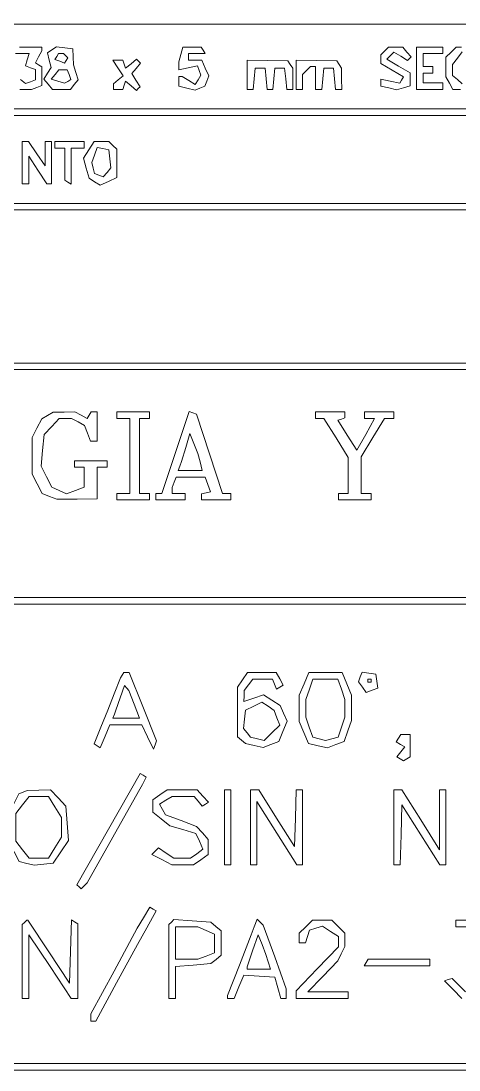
# Paper-space layout 'AN-03-DGE-012' of a CAD drawing. Header units: metres, sheet in millimetres. Extents: x 12 to 193, y 4 to 291.
# Drawn here: x 128.22 to 144.9, y 24.71 to 64.67 of the extents above; entities that cross this region are included whole.
import ezdxf

# ---------------------------------------------------------------- set-up
doc = ezdxf.new("R2010")
doc.units = ezdxf.units.M
doc.layers.add('DGE_CONTORNOS', color=7, linetype='Continuous', lineweight=0)
doc.layers.add('DGE_DATOS', color=7, linetype='Continuous', lineweight=0)

# ---------------------------------------------------------------- blocks, each defined once
blk = doc.blocks.new('LP_REF_DGE_MT_012')
at = {"layer": 'DGE_CONTORNOS'}
for points in [[(28.998, 147.435), (28.998, 24.711), (110.963, 24.711), (192.928, 24.711), (192.928, 147.435), (192.928, 270.159), (110.963, 270.159), (28.998, 270.159)], [(180.27, 62.93), (180.27, 61.317), (120.704, 61.317), (61.139, 61.317), (61.139, 62.93), (61.139, 64.544), (120.704, 64.544), (180.27, 64.544)], [(129.404, 63.565), (129.231, 63.452), (129.303, 63.177), (129.375, 62.902), (129.236, 62.678), (129.096, 62.454), (129.259, 62.258), (129.421, 62.062), (129.763, 62.062), (130.105, 62.062), (130.255, 62.242), (130.404, 62.422), (130.311, 62.707), (130.217, 62.992), (130.207, 63.303), (130.198, 63.613), (129.887, 63.645), (129.577, 63.677)], [(134.309, 63.396), (134.234, 63.117), (134.233, 62.965), (134.231, 62.813), (134.585, 62.883), (134.94, 62.954), (135.008, 62.776), (135.077, 62.598), (134.968, 62.423), (134.859, 62.248), (134.609, 62.403), (134.358, 62.558), (134.295, 62.558), (134.231, 62.558), (134.231, 62.374), (134.231, 62.191), (134.541, 62.113), (134.851, 62.035), (135.04, 62.108), (135.229, 62.18), (135.305, 62.377), (135.38, 62.574), (135.243, 62.876), (135.105, 63.179), (134.854, 63.179), (134.603, 63.179), (134.603, 63.303), (134.603, 63.427), (134.921, 63.427), (135.238, 63.427), (135.162, 63.551), (135.085, 63.675), (134.734, 63.675), (134.384, 63.675)], [(142.074, 63.526), (141.925, 63.377), (141.925, 63.212), (141.925, 63.046), (142.359, 62.79), (142.793, 62.534), (142.719, 62.415), (142.646, 62.295), (142.285, 62.375), (141.925, 62.454), (141.925, 62.322), (141.925, 62.191), (142.226, 62.115), (142.527, 62.039), (142.784, 62.121), (143.042, 62.203), (143.042, 62.447), (143.042, 62.691), (142.599, 62.952), (142.157, 63.212), (142.292, 63.348), (142.427, 63.483), (142.684, 63.322), (142.942, 63.161), (143.009, 63.229), (143.077, 63.297), (142.92, 63.486), (142.763, 63.675), (142.493, 63.675), (142.223, 63.675)], [(143.29, 62.868), (143.29, 62.062), (143.786, 62.062), (144.283, 62.062), (144.283, 62.186), (144.283, 62.31), (143.91, 62.31), (143.538, 62.31), (143.538, 62.496), (143.538, 62.682), (143.724, 62.682), (143.91, 62.682), (143.91, 62.806), (143.91, 62.93), (143.724, 62.93), (143.538, 62.93), (143.538, 63.179), (143.538, 63.427), (143.91, 63.427), (144.283, 63.427), (144.283, 63.551), (144.283, 63.675), (143.786, 63.675), (143.29, 63.675)], [(129.925, 63.347), (130.005, 63.268), (129.942, 63.167), (129.88, 63.065), (129.698, 63.135), (129.517, 63.205), (129.585, 63.316), (129.654, 63.427), (129.75, 63.427), (129.846, 63.427)], [(131.916, 62.88), (132.112, 62.581), (131.93, 62.43), (131.749, 62.28), (131.749, 62.171), (131.749, 62.062), (131.925, 62.062), (132.101, 62.062), (132.153, 62.217), (132.205, 62.372), (132.414, 62.199), (132.624, 62.026), (132.691, 62.094), (132.759, 62.162), (132.603, 62.412), (132.446, 62.662), (132.612, 62.861), (132.777, 63.06), (132.7, 63.137), (132.624, 63.214), (132.414, 63.041), (132.205, 62.868), (132.153, 63.023), (132.101, 63.179), (131.91, 63.179), (131.72, 63.179)], [(136.837, 62.617), (136.837, 62.062), (136.953, 62.062), (137.069, 62.062), (137.108, 62.465), (137.147, 62.868), (137.333, 62.868), (137.519, 62.868), (137.558, 62.465), (137.597, 62.062), (137.705, 62.062), (137.814, 62.062), (137.853, 62.465), (137.892, 62.868), (138.078, 62.868), (138.264, 62.868), (138.303, 62.465), (138.342, 62.062), (138.458, 62.062), (138.574, 62.062), (138.572, 62.465), (138.57, 62.868), (138.479, 63.01), (138.388, 63.152), (137.612, 63.162), (136.837, 63.173)], [(138.698, 62.617), (138.698, 62.062), (138.822, 62.062), (138.946, 62.062), (138.946, 62.347), (138.946, 62.633), (139.095, 62.782), (139.244, 62.93), (139.344, 62.93), (139.443, 62.93), (139.443, 62.496), (139.443, 62.062), (139.559, 62.062), (139.675, 62.062), (139.714, 62.465), (139.753, 62.868), (139.939, 62.868), (140.125, 62.868), (140.164, 62.465), (140.203, 62.062), (140.319, 62.062), (140.436, 62.062), (140.434, 62.465), (140.432, 62.868), (140.341, 63.01), (140.249, 63.152), (139.474, 63.162), (138.698, 63.173)], [(130.055, 62.624), (130.125, 62.442), (130.005, 62.368), (129.885, 62.294), (129.632, 62.374), (129.378, 62.455), (129.524, 62.631), (129.67, 62.806), (129.827, 62.806), (129.985, 62.806)], [(180.27, 59.394), (180.27, 57.719), (120.704, 57.719), (61.139, 57.719), (61.139, 59.394), (61.139, 61.069), (120.704, 61.069), (180.27, 61.069)], [(128.274, 59.27), (128.274, 58.463), (128.398, 58.463), (128.522, 58.463), (128.524, 58.991), (128.526, 59.518), (128.866, 58.991), (129.205, 58.465), (129.298, 58.464), (129.391, 58.463), (129.391, 59.27), (129.391, 60.076), (129.267, 60.076), (129.143, 60.076), (129.143, 59.613), (129.143, 59.15), (128.828, 59.613), (128.513, 60.076), (128.394, 60.076), (128.274, 60.076)], [(129.515, 59.952), (129.515, 59.828), (129.701, 59.828), (129.887, 59.828), (129.887, 59.215), (129.887, 58.602), (130.012, 58.525), (130.136, 58.449), (130.136, 59.138), (130.136, 59.828), (130.384, 59.828), (130.632, 59.828), (130.632, 59.952), (130.632, 60.076), (130.074, 60.076), (129.515, 60.076)], [(130.804, 59.762), (130.598, 59.448), (130.709, 59.062), (130.82, 58.675), (131.027, 58.545), (131.233, 58.415), (131.553, 58.56), (131.873, 58.706), (131.873, 59.242), (131.873, 59.779), (131.724, 59.927), (131.575, 60.076), (131.293, 60.076), (131.01, 60.076)], [(131.603, 59.416), (131.643, 59.069), (131.501, 58.897), (131.358, 58.726), (131.194, 58.789), (131.029, 58.853), (130.973, 59.066), (130.917, 59.279), (131.022, 59.563), (131.127, 59.847), (131.345, 59.805), (131.563, 59.764)], [(180.27, 54.554), (180.27, 51.638), (120.704, 51.638), (61.139, 51.638), (61.139, 54.554), (61.139, 57.471), (120.704, 57.471), (180.27, 57.471)], [(192.68, 47.047), (192.68, 42.704), (117.602, 42.704), (42.524, 42.704), (42.524, 47.047), (42.524, 51.39), (117.602, 51.39), (192.68, 51.39)], [(129.236, 49.643), (129.019, 49.516), (128.833, 49.157), (128.647, 48.797), (128.647, 48.102), (128.647, 47.407), (128.839, 47.036), (129.031, 46.664), (129.31, 46.558), (129.588, 46.452), (130.358, 46.459), (131.128, 46.467), (131.128, 47.067), (131.128, 47.667), (131.315, 47.667), (131.501, 47.667), (131.501, 47.792), (131.501, 47.916), (130.88, 47.916), (130.26, 47.916), (130.26, 47.792), (130.26, 47.667), (130.446, 47.667), (130.632, 47.667), (130.632, 47.292), (130.632, 46.917), (130.294, 46.788), (129.957, 46.66), (129.68, 46.786), (129.403, 46.912), (129.197, 47.31), (128.991, 47.709), (129.049, 48.313), (129.107, 48.916), (129.395, 49.223), (129.683, 49.529), (129.917, 49.529), (130.152, 49.529), (130.398, 49.397), (130.644, 49.266), (130.759, 48.963), (130.874, 48.66), (131.001, 48.66), (131.128, 48.66), (131.128, 49.219), (131.128, 49.777), (131.012, 49.777), (130.895, 49.777), (130.818, 49.653), (130.741, 49.528), (130.509, 49.653), (130.276, 49.777), (129.865, 49.773), (129.453, 49.769)], [(131.873, 49.653), (131.873, 49.529), (132.121, 49.529), (132.369, 49.529), (132.369, 48.102), (132.369, 46.675), (132.121, 46.675), (131.873, 46.675), (131.873, 46.551), (131.873, 46.427), (132.493, 46.427), (133.114, 46.427), (133.114, 46.551), (133.114, 46.675), (132.928, 46.675), (132.742, 46.675), (132.742, 48.102), (132.742, 49.529), (132.928, 49.529), (133.114, 49.529), (133.114, 49.653), (133.114, 49.777), (132.493, 49.777), (131.873, 49.777)], [(134.109, 48.232), (133.59, 46.675), (133.476, 46.675), (133.362, 46.675), (133.362, 46.551), (133.362, 46.427), (133.921, 46.427), (134.479, 46.427), (134.479, 46.551), (134.479, 46.675), (134.231, 46.675), (133.983, 46.675), (133.983, 46.789), (133.983, 46.903), (134.058, 47.099), (134.133, 47.295), (134.682, 47.295), (135.232, 47.295), (135.336, 47.016), (135.441, 46.737), (135.27, 46.697), (135.099, 46.657), (135.099, 46.542), (135.099, 46.427), (135.658, 46.427), (136.216, 46.427), (136.216, 46.551), (136.216, 46.675), (136.057, 46.675), (135.899, 46.675), (135.4, 48.186), (134.902, 49.698), (134.765, 49.744), (134.628, 49.789)], [(139.443, 49.653), (139.443, 49.529), (139.598, 49.529), (139.754, 49.529), (140.219, 48.785), (140.684, 48.041), (140.684, 47.358), (140.684, 46.675), (140.498, 46.675), (140.311, 46.675), (140.311, 46.551), (140.311, 46.427), (140.932, 46.427), (141.552, 46.427), (141.552, 46.551), (141.552, 46.675), (141.366, 46.675), (141.18, 46.675), (141.18, 47.372), (141.18, 48.069), (141.623, 48.799), (142.067, 49.529), (142.244, 49.529), (142.421, 49.529), (142.421, 49.653), (142.421, 49.777), (141.863, 49.777), (141.304, 49.777), (141.304, 49.653), (141.304, 49.529), (141.498, 49.529), (141.691, 49.529), (141.35, 48.922), (141.008, 48.315), (140.646, 48.886), (140.284, 49.457), (140.422, 49.503), (140.56, 49.55), (140.56, 49.663), (140.56, 49.777), (140.001, 49.777), (139.443, 49.777)], [(135.044, 47.871), (135.126, 47.543), (134.665, 47.543), (134.204, 47.543), (134.271, 47.717), (134.337, 47.89), (134.496, 48.42), (134.655, 48.951), (134.809, 48.575), (134.962, 48.198)], [(170.591, 33.707), (170.591, 24.959), (119.836, 24.959), (69.081, 24.959), (69.081, 33.707), (69.081, 42.456), (119.836, 42.456), (170.591, 42.456)], [(132.074, 39.75), (132.013, 39.651), (131.769, 39.037), (131.525, 38.423), (131.269, 37.776), (131.012, 37.13), (131.128, 37.058), (131.245, 36.986), (131.429, 37.425), (131.612, 37.864), (132.216, 37.864), (132.82, 37.864), (133.046, 37.399), (133.272, 36.934), (133.329, 37.093), (133.386, 37.253), (132.864, 38.551), (132.342, 39.85), (132.239, 39.85), (132.136, 39.85)], [(136.658, 39.574), (136.465, 39.298), (136.465, 38.348), (136.465, 37.399), (136.62, 37.276), (136.775, 37.154), (137.107, 37.075), (137.44, 36.995), (137.74, 37.109), (138.039, 37.223), (138.2, 37.611), (138.361, 38), (138.225, 38.298), (138.089, 38.596), (137.775, 38.801), (137.462, 39.007), (137.087, 38.877), (136.713, 38.746), (136.717, 38.957), (136.721, 39.167), (136.885, 39.385), (137.05, 39.602), (137.427, 39.602), (137.803, 39.602), (137.877, 39.408), (137.952, 39.214), (138.077, 39.291), (138.203, 39.369), (138.074, 39.609), (137.945, 39.85), (137.398, 39.85), (136.851, 39.85)], [(139.002, 39.42), (138.822, 38.989), (138.822, 38.485), (138.822, 37.981), (138.997, 37.563), (139.172, 37.145), (139.534, 37.065), (139.896, 36.986), (140.213, 37.106), (140.529, 37.226), (140.669, 37.626), (140.808, 38.026), (140.808, 38.507), (140.808, 38.989), (140.628, 39.42), (140.448, 39.85), (139.815, 39.85), (139.182, 39.85)], [(140.423, 39.211), (140.56, 38.82), (140.56, 38.485), (140.56, 38.15), (140.428, 37.771), (140.296, 37.393), (140.055, 37.33), (139.815, 37.267), (139.575, 37.33), (139.334, 37.393), (139.202, 37.771), (139.071, 38.15), (139.071, 38.485), (139.071, 38.82), (139.207, 39.211), (139.343, 39.602), (139.815, 39.602), (140.287, 39.602)], [(141.142, 39.682), (141.073, 39.502), (141.223, 39.297), (141.373, 39.092), (141.593, 39.176), (141.814, 39.261), (141.776, 39.524), (141.739, 39.788), (141.475, 39.825), (141.212, 39.863)], [(141.552, 39.54), (141.552, 39.478), (141.49, 39.478), (141.428, 39.478), (141.428, 39.54), (141.428, 39.602), (141.49, 39.602), (141.552, 39.602)], [(132.536, 38.64), (132.74, 38.113), (132.231, 38.113), (131.722, 38.113), (131.78, 38.268), (131.838, 38.423), (132.004, 38.888), (132.171, 39.353), (132.252, 39.26), (132.332, 39.167)], [(137.972, 38.129), (138.075, 37.85), (137.78, 37.555), (137.485, 37.26), (137.227, 37.328), (136.969, 37.395), (136.832, 37.56), (136.695, 37.725), (136.735, 38.071), (136.775, 38.417), (137.084, 38.57), (137.393, 38.724), (137.631, 38.566), (137.869, 38.408)], [(142.599, 37.354), (142.513, 37.216), (142.676, 37.116), (142.839, 37.015), (142.686, 36.83), (142.533, 36.646), (142.663, 36.565), (142.793, 36.485), (142.917, 36.562), (143.042, 36.638), (143.042, 37.065), (143.042, 37.492), (142.863, 37.492), (142.684, 37.492)], [(131.557, 33.889), (130.356, 31.77), (130.434, 31.692), (130.512, 31.615), (130.626, 31.73), (130.74, 31.846), (131.722, 33.583), (132.703, 35.321), (132.847, 35.592), (132.991, 35.864), (132.874, 35.936), (132.757, 36.008)], [(128.303, 35.3), (128.145, 35.236), (127.961, 34.881), (127.778, 34.526), (127.778, 33.956), (127.778, 33.385), (127.966, 33.021), (128.155, 32.656), (128.448, 32.583), (128.741, 32.509), (129.093, 32.55), (129.445, 32.591), (129.739, 33.025), (130.034, 33.459), (129.981, 34.112), (129.929, 34.764), (129.638, 35.073), (129.348, 35.383), (128.904, 35.373), (128.46, 35.363)], [(133.514, 35.19), (133.238, 34.996), (133.238, 34.764), (133.238, 34.532), (133.565, 34.275), (133.892, 34.018), (134.385, 33.87), (134.878, 33.722), (135.015, 33.422), (135.152, 33.122), (134.916, 32.949), (134.68, 32.777), (134.359, 32.777), (134.038, 32.777), (133.752, 32.977), (133.465, 33.178), (133.337, 33.05), (133.21, 32.922), (133.59, 32.725), (133.97, 32.529), (134.383, 32.529), (134.796, 32.529), (135.072, 32.722), (135.348, 32.915), (135.348, 33.204), (135.348, 33.494), (135.131, 33.743), (134.913, 33.991), (134.318, 34.21), (133.723, 34.428), (133.613, 34.633), (133.504, 34.838), (133.741, 34.986), (133.979, 35.135), (134.4, 35.135), (134.821, 35.135), (134.974, 34.95), (135.128, 34.765), (135.246, 34.838), (135.364, 34.911), (135.15, 35.147), (134.937, 35.383), (134.363, 35.383), (133.79, 35.383)], [(135.968, 33.956), (135.968, 32.529), (136.092, 32.529), (136.216, 32.529), (136.216, 33.956), (136.216, 35.383), (136.092, 35.383), (135.968, 35.383)], [(136.961, 33.956), (136.961, 32.529), (137.085, 32.529), (137.209, 32.529), (137.209, 33.735), (137.209, 34.941), (137.968, 33.735), (138.727, 32.529), (138.837, 32.529), (138.946, 32.529), (138.946, 33.956), (138.946, 35.383), (138.827, 35.383), (138.708, 35.383), (138.672, 34.301), (138.636, 33.219), (137.956, 34.301), (137.275, 35.383), (137.118, 35.383), (136.961, 35.383)], [(142.421, 33.956), (142.421, 32.529), (142.541, 32.529), (142.66, 32.529), (142.696, 33.67), (142.731, 34.811), (143.454, 33.67), (144.177, 32.529), (144.292, 32.529), (144.407, 32.529), (144.407, 33.956), (144.407, 35.383), (144.283, 35.383), (144.158, 35.383), (144.158, 34.237), (144.158, 33.092), (143.445, 34.236), (142.731, 35.379), (142.576, 35.381), (142.421, 35.383)], [(129.517, 34.731), (129.762, 34.328), (129.762, 33.956), (129.762, 33.583), (129.517, 33.18), (129.271, 32.777), (128.906, 32.777), (128.54, 32.777), (128.283, 33.104), (128.026, 33.431), (128.026, 33.956), (128.026, 34.481), (128.283, 34.808), (128.54, 35.135), (128.906, 35.135), (129.271, 35.135)], [(132.894, 30.513), (132.652, 30.109), (131.766, 28.479), (130.88, 26.849), (130.88, 26.711), (130.88, 26.572), (130.976, 26.572), (131.071, 26.572), (131.865, 28.03), (132.658, 29.488), (133.016, 30.129), (133.374, 30.77), (133.254, 30.843), (133.135, 30.917)], [(128.357, 30.336), (128.274, 30.254), (128.274, 28.847), (128.274, 27.441), (128.398, 27.441), (128.522, 27.441), (128.522, 28.65), (128.522, 29.859), (129.331, 28.65), (130.139, 27.441), (130.262, 27.441), (130.384, 27.441), (130.384, 28.861), (130.384, 30.28), (130.264, 30.354), (130.145, 30.428), (130.109, 29.222), (130.074, 28.015), (129.282, 29.217), (128.49, 30.419), (128.465, 30.419), (128.44, 30.419)], [(133.952, 30.348), (133.859, 30.254), (133.859, 28.847), (133.859, 27.441), (133.983, 27.441), (134.107, 27.441), (134.107, 28.046), (134.107, 28.651), (134.782, 28.707), (135.457, 28.763), (135.65, 28.924), (135.844, 29.085), (135.844, 29.551), (135.844, 30.016), (135.647, 30.18), (135.451, 30.343), (134.748, 30.393), (134.045, 30.443)], [(137.101, 30.16), (136.984, 29.861), (136.538, 28.702), (136.092, 27.544), (136.092, 27.492), (136.092, 27.441), (136.215, 27.441), (136.337, 27.441), (136.521, 27.882), (136.706, 28.324), (137.295, 28.286), (137.884, 28.248), (137.999, 27.844), (138.114, 27.441), (138.22, 27.441), (138.326, 27.441), (138.326, 27.621), (138.326, 27.801), (137.886, 29.016), (137.446, 30.232), (137.332, 30.346), (137.218, 30.46)], [(139.071, 30.171), (138.822, 29.923), (138.822, 29.737), (138.822, 29.551), (138.938, 29.551), (139.054, 29.551), (139.131, 29.792), (139.207, 30.034), (139.455, 30.113), (139.703, 30.192), (140.007, 29.992), (140.311, 29.793), (140.311, 29.598), (140.311, 29.402), (139.505, 28.567), (138.698, 27.731), (138.698, 27.586), (138.698, 27.441), (139.691, 27.441), (140.684, 27.441), (140.684, 27.565), (140.684, 27.689), (139.913, 27.689), (139.142, 27.689), (139.712, 28.279), (140.283, 28.868), (140.421, 29.139), (140.56, 29.41), (140.56, 29.666), (140.56, 29.923), (140.311, 30.171), (140.063, 30.419), (139.691, 30.419), (139.319, 30.419)], [(135.28, 30.027), (135.596, 29.883), (135.596, 29.528), (135.596, 29.172), (135.278, 29.051), (134.959, 28.93), (134.533, 28.93), (134.107, 28.93), (134.107, 29.551), (134.107, 30.171), (134.535, 30.171), (134.964, 30.171)], [(137.636, 28.837), (137.722, 28.558), (137.28, 28.558), (136.837, 28.558), (136.837, 28.598), (136.837, 28.638), (137.045, 29.249), (137.253, 29.86), (137.402, 29.488), (137.551, 29.116)], [(141.366, 28.806), (141.29, 28.682), (142.538, 28.682), (143.786, 28.682), (143.786, 28.806), (143.786, 28.93), (142.615, 28.93), (141.443, 28.93)]]:
    blk.add_lwpolyline(points, close=True, dxfattribs=at)
for points in [[(128.011, 63.427), (128.275, 63.427), (128.539, 63.427), (128.465, 63.193), (128.391, 62.96), (128.581, 62.887), (128.771, 62.814), (128.771, 62.62), (128.771, 62.426), (128.583, 62.354), (128.395, 62.282), (128.208, 62.438)], [(128.181, 62.062), (128.403, 62.062), (128.626, 62.062), (128.823, 62.137), (129.019, 62.212), (129.019, 62.564), (129.019, 62.916), (128.894, 62.993), (128.77, 63.07), (128.894, 63.302), (129.019, 63.535), (129.019, 63.605), (129.019, 63.675), (128.592, 63.675), (128.165, 63.675)], [(145.027, 62.28), (144.841, 62.434), (144.655, 62.589), (144.655, 62.798), (144.655, 63.007), (144.841, 63.248), (145.027, 63.489)], [(144.995, 63.675), (144.797, 63.675), (144.602, 63.48), (144.407, 63.285), (144.407, 62.913), (144.407, 62.542), (144.535, 62.302), (144.664, 62.062), (144.961, 62.062)], [(145.151, 27.689), (144.895, 27.945), (144.639, 28.201), (144.495, 28.153), (144.352, 28.105), (144.684, 27.773), (145.016, 27.441)], [(145.516, 30.419), (144.779, 30.419), (144.779, 30.295), (144.779, 30.171), (145.337, 30.171)]]:
    blk.add_lwpolyline(points, dxfattribs=at)

psp = doc.layouts.new('AN-03-DGE-012')

# ---------------------------------------------------------------- block references
at = {"layer": 'DGE_DATOS'}
psp.add_blockref('LP_REF_DGE_MT_012', (0, 0), dxfattribs=at)

doc.saveas('drawing.dxf')
